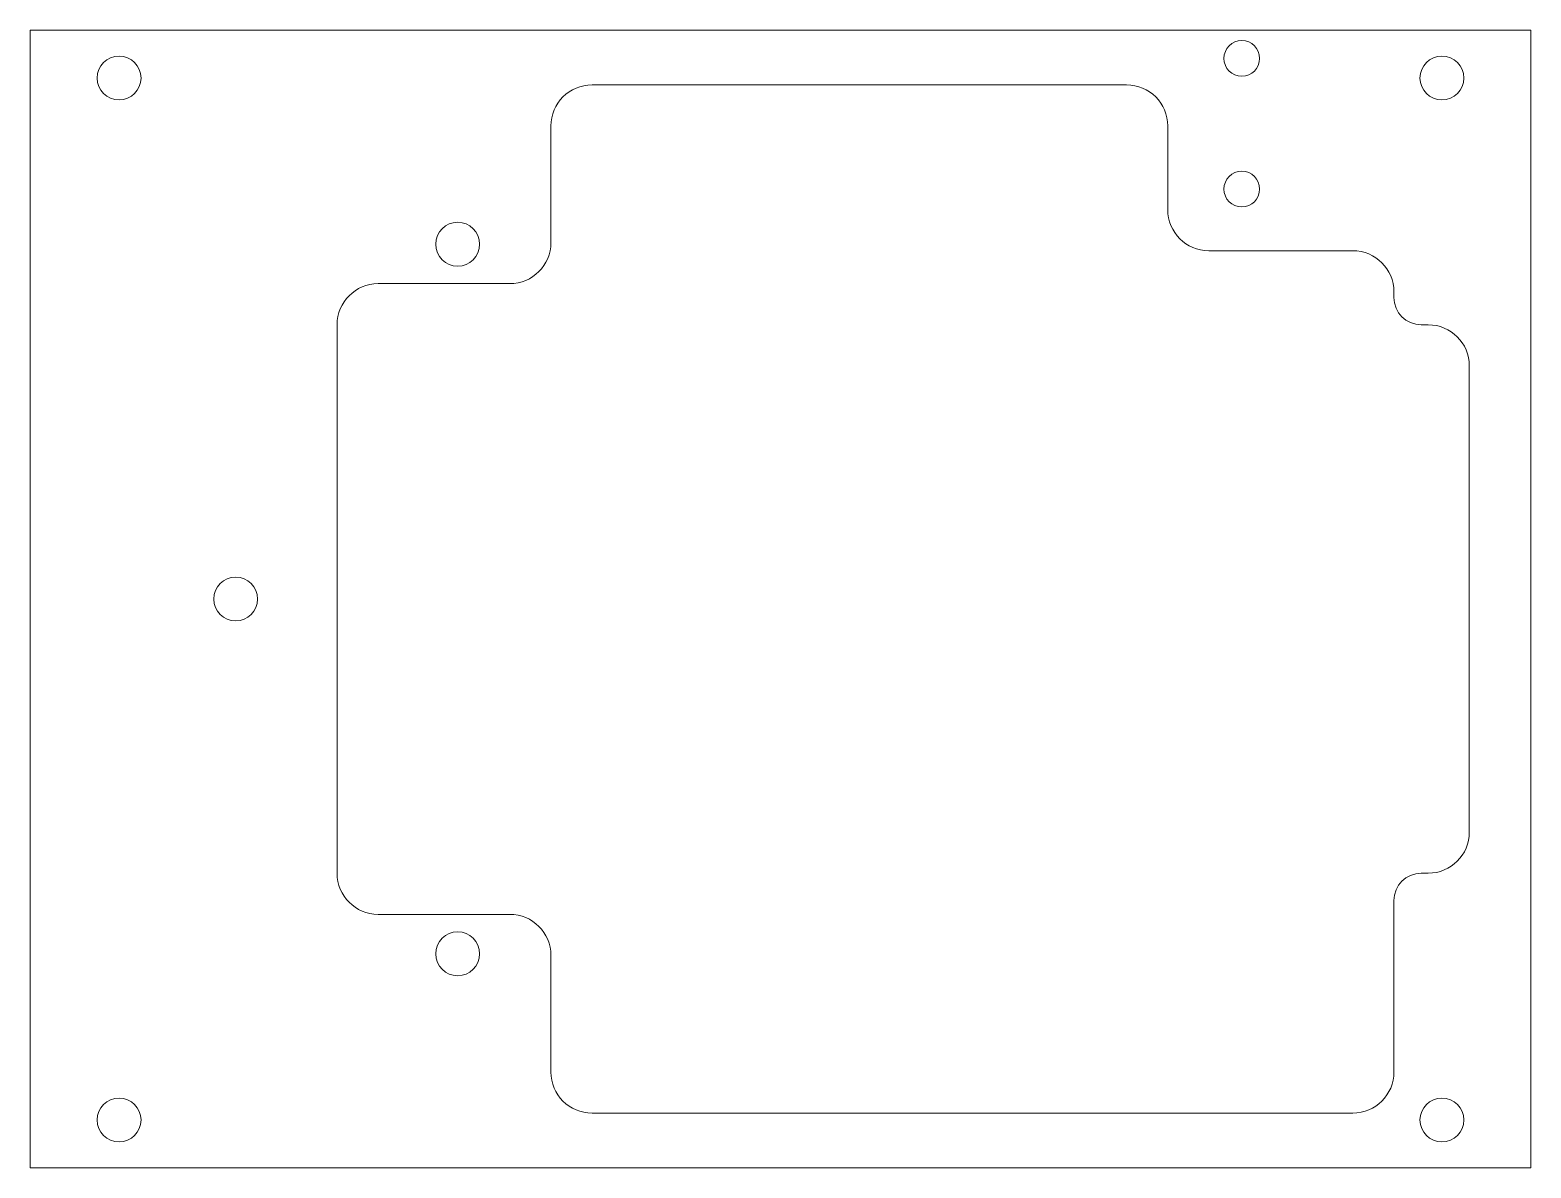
# Model space of a CAD drawing. Header units: millimetres. Extents: x -55 to 55, y -83 to 0.
import ezdxf

# ---------------------------------------------------------------- set-up
doc = ezdxf.new("R2010")
doc.units = ezdxf.units.MM

msp = doc.modelspace()

# ---------------------------------------------------------------- linework, layer by layer
at = {"color": 7, "linetype": 'Continuous', "lineweight": 15}
for p, q in [((-54.75, 0), (54.75, 0)), ((-54.75, -83), (-54.75, 0)), ((54.75, 0), (54.75, -83)), ((-13.75, -4), (25.25, -4)), ((-16.75, -15.5), (-16.75, -7)), ((28.25, -7), (28.25, -13.1)), ((31.25, -16.1), (41.75, -16.1)), ((-29.35, -18.5), (-19.75, -18.5)), ((44.75, -19.1), (44.75, -19.5)), ((-32.35, -61.5), (-32.35, -21.5)), ((46.75, -21.5), (47.25, -21.5)), ((50.25, -24.5), (50.25, -58.5)), ((47.25, -61.5), (46.75, -61.5)), ((44.75, -63.5), (44.75, -76)), ((-19.75, -64.5), (-29.35, -64.5)), ((-16.75, -76), (-16.75, -67.5)), ((41.75, -79), (-13.75, -79)), ((54.75, -83), (-54.75, -83))]:
    msp.add_line(p, q, dxfattribs=at)
for centre, radius in [((33.65, -2.07), 1.3), ((-48.25, -3.5), 1.6), ((48.25, -3.5), 1.6), ((33.65, -11.6), 1.3), ((-23.55, -15.62), 1.6), ((-39.75, -41.5), 1.6), ((-23.55, -67.38), 1.6), ((-48.25, -79.5), 1.6), ((48.25, -79.5), 1.6)]:
    msp.add_circle(centre, radius, dxfattribs=at)
for centre, radius, start, end in [((-13.75, -7), 3, 90, 180), ((25.25, -7), 3, 0, 90), ((31.25, -13.1), 3, 180, 270), ((-19.75, -15.5), 3, 270, 0), ((41.75, -19.1), 3, 0, 90), ((-29.35, -21.5), 3, 90, 180), ((46.75, -19.5), 2, 180, 270), ((47.25, -24.5), 3, 0, 90), ((47.25, -58.5), 3, 270, 0), ((-29.35, -61.5), 3, 180, 270), ((46.75, -63.5), 2, 90, 180), ((-19.75, -67.5), 3, 0, 90), ((-13.75, -76), 3, 180, 270), ((41.75, -76), 3, 270, 0)]:
    msp.add_arc(centre, radius, start, end, dxfattribs=at)

doc.saveas('drawing.dxf')
